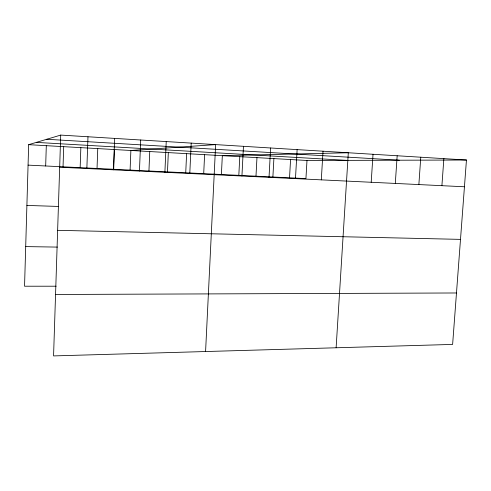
<?xml version="1.0" encoding="UTF-8"?>
<svg xmlns="http://www.w3.org/2000/svg" width="491" height="491" viewBox="0 0 491 491"><rect width="100%" height="100%" fill="white"/><g stroke="black" fill="none" stroke-linecap="round" stroke-linejoin="round"><path stroke-width="0.74" d="M60.718 135.086L53.568 355.914L452.622 344.418L466.45 160.017L60.718 135.086L28.662 144.673L24.55 286.216L56.146 286.21M45.675 165.976L46.307 145.674M63.038 166.823L63.701 146.662M80.156 167.652L80.849 147.631M86.858 168.536L87.981 136.762M97.034 168.468L97.758 148.595M113.439 169.818L114.636 138.394M113.679 169.278L114.434 149.54M130.097 170.076L130.876 150.473L215.641 144.606L205.582 351.538M139.444 171.077L140.714 140.003M148.939 170.991L149.749 151.547M164.89 172.304L166.228 141.568M167.48 171.887L168.321 152.603M185.733 172.777L186.605 153.64M189.796 173.507L191.195 143.102M203.704 173.648L204.606 154.665M221.398 174.501L222.331 155.665L348.309 152.756L336.114 347.775M238.822 175.348L239.78 156.66M241.934 176.024L243.462 146.312M255.983 176.183L256.965 157.636M269.025 177.331L270.621 147.981M272.886 176.999L273.892 158.599M289.537 177.81L290.568 159.544M295.472 178.607L297.129 149.614M466.45 160.017L306.992 160.477L305.936 178.607L28.067 165.123M321.304 179.859L323.023 151.203M371.196 182.265L373.025 154.278M395.298 183.431L397.17 155.757M418.866 184.567L420.781 157.212M441.906 185.678L443.87 158.63M55.557 294.477L456.483 292.974M25.704 246.599L57.416 247.096M57.637 230.328L460.503 239.375M26.901 205.428L58.73 206.453M59.675 167.222L464.443 186.77M28.662 144.673L306.992 160.477M36.309 142.384L346.873 160.361M46.731 139.266L399.306 160.213"/></g></svg>
